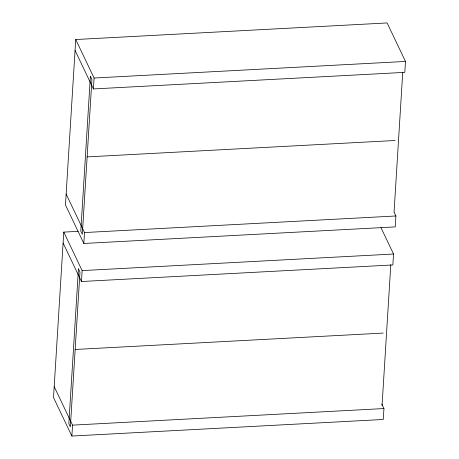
<?xml version="1.0" encoding="UTF-8"?>
<svg xmlns="http://www.w3.org/2000/svg" width="459" height="459" viewBox="0 0 459 459"><rect width="100%" height="100%" fill="white"/><g stroke="black" fill="none" stroke-linecap="round" stroke-linejoin="round"><path stroke-width="0.69" d="M78.099 231.347L63.778 232.105L53.514 397.557L71.874 436.05L383.265 419.474L383.942 408.556L381.802 404.069M75.058 50.444L93.418 88.937L404.809 72.361L405.486 61.443L387.126 22.95L75.735 39.526L65.465 204.972L83.825 243.471L395.222 226.895L395.899 215.977L394.063 212.127M71.874 436.05L72.551 425.137L54.191 386.639M380.987 227.721L393.535 254.028L392.858 264.941L81.467 281.516L82.144 270.603L63.778 232.105M83.825 243.471L84.502 232.552L66.142 194.059M93.418 88.937L94.095 78.024L75.735 39.526M382.066 405.326L390.793 264.751M394.069 212.035L402.75 72.172M94.095 78.024L405.486 61.443M87.124 156.898L395.096 140.5M84.502 232.552L395.899 215.977M82.144 270.603L393.535 254.028M75.173 349.477L383.145 333.079M72.551 425.137L383.942 408.556M63.101 243.023L81.467 281.516M78.449 268.848L68.833 423.691L70.365 426.899L79.975 272.055L78.449 268.848M90.4 76.269L80.79 231.112L82.322 234.319L91.932 79.476L90.4 76.269"/></g></svg>
